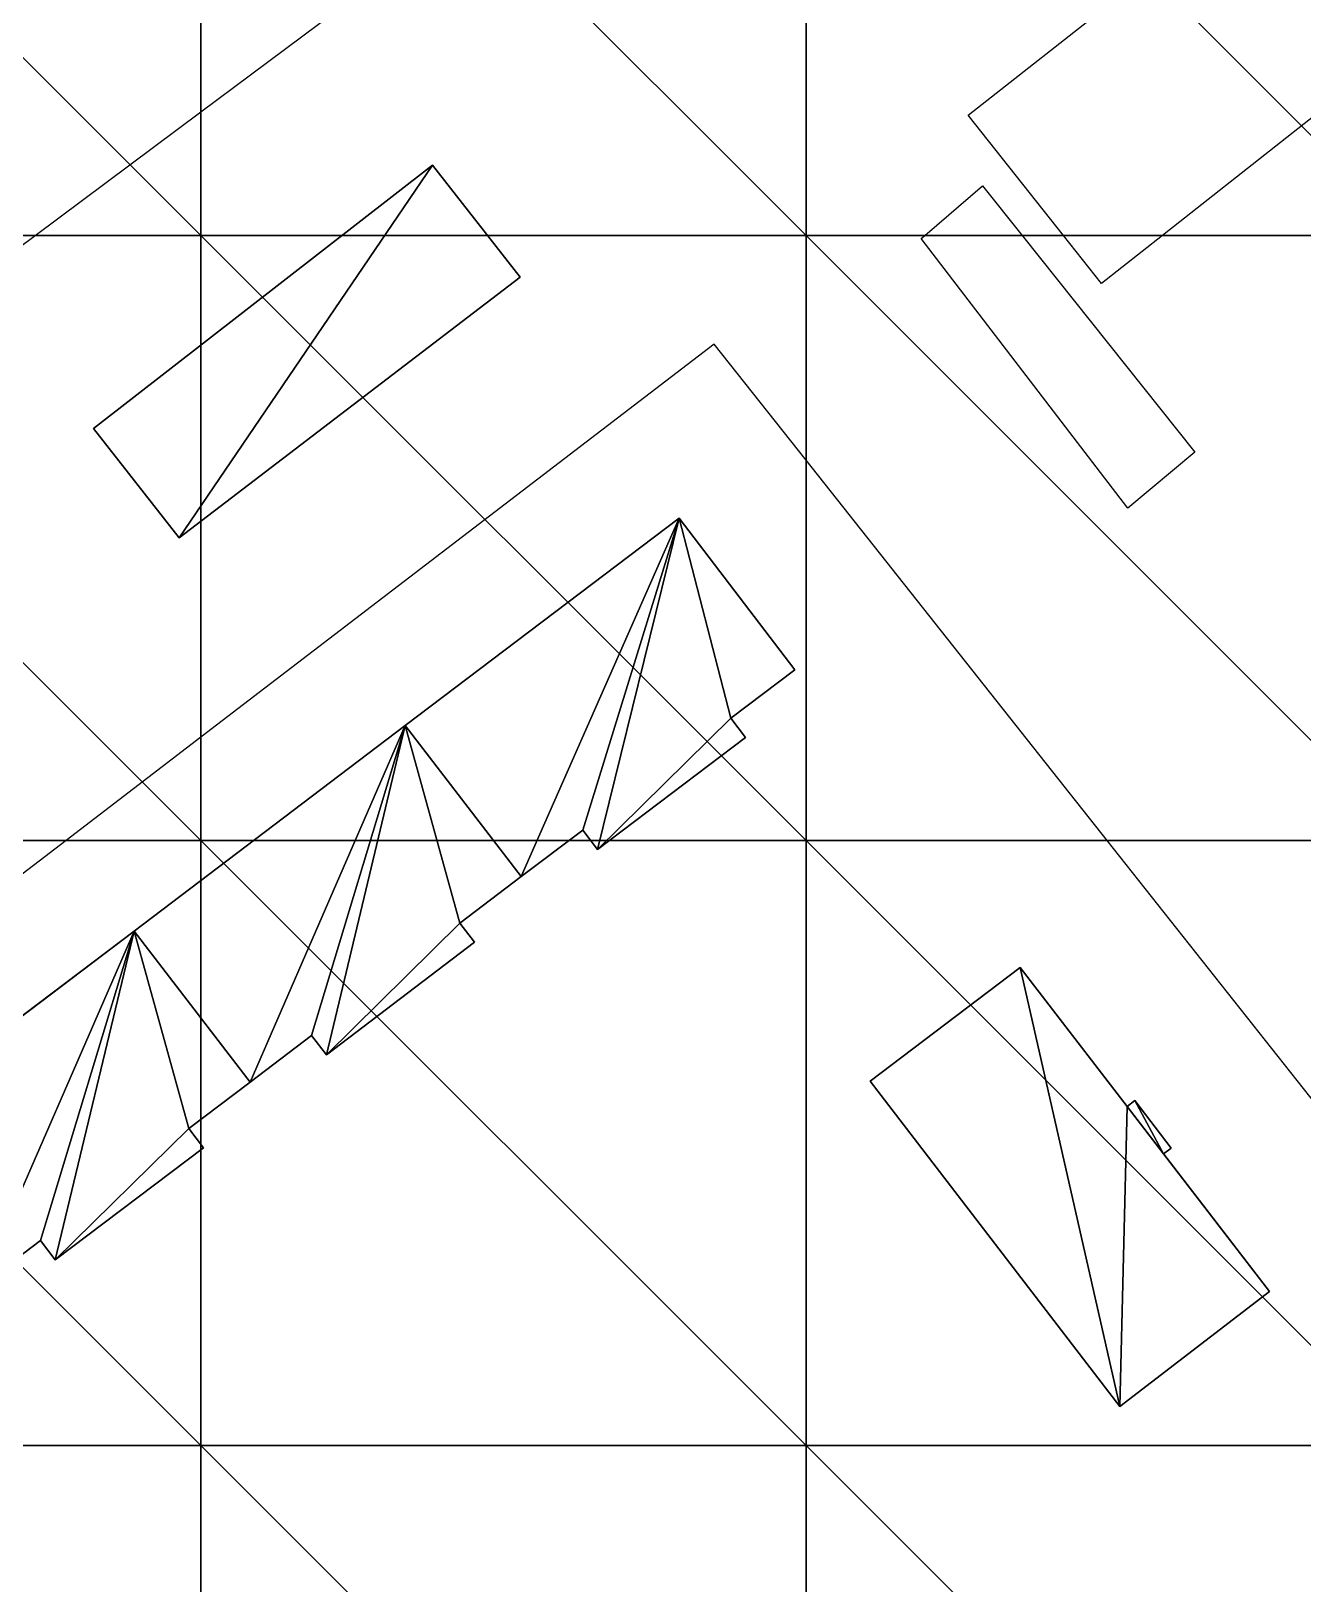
# Model space of a CAD drawing. Extents: x 0 to 812, y 0 to 720.
# Drawn here: x 441.6 to 504.6, y 383.1 to 460.1 of the extents above; entities that cross this region are included whole.
import ezdxf

# ---------------------------------------------------------------- set-up
doc = ezdxf.new("R2010")
doc.units = 0
doc.header["$LTSCALE"] = 0.0254
doc.layers.get('0').update_dxf_attribs({"color": 13, "linetype": 'CONTINUOUS'})
for name, color, linetype in [('BUILDINGS', 250, 'CONTINUOUS'), ('MINOR_ROADS', 250, 'CONTINUOUS'), ('TOPOGRAPHY', 250, 'CONTINUOUS')]:
    doc.layers.add(name, color=color, linetype=linetype)

# ---------------------------------------------------------------- blocks, each defined once
blk = doc.blocks.new('GROUP3')
at = {"color": 0}
blk.add_polyline3d([(636.919, 234.173, 5.843), (632.475, 240, 5.948), (630, 243.246, 5.963), (629.969, 243.288, 5.964), (610.088, 270, 6.378), (600, 283.555, 6.464), (587.761, 300, 6.719), (580.907, 309.21, 6.829), (570, 323.461, 6.992), (564.996, 330, 7.073), (542.037, 360, 7.36), (540, 362.661, 7.371), (530.798, 374.685, 7.359), (518.676, 390, 7.285), (510, 400.961, 7.149), (494.93, 420, 6.749), (480, 438.862, 6.283), (475.454, 444.606, 6.083)], dxfattribs=at)
blk = doc.blocks.new('GROUP41')
at = {"color": 0}
blk.add_polyline3d([(488.045, 455.969, 5.62), (510, 473.242, 5.122), (518.59, 480, 5.285), (539.247, 496.252, 6.667), (540, 495.298, 6.667), (545.798, 487.953, 6.898), (540, 483.381, 6.126), (535.714, 480, 5.835), (510, 459.72, 5.348), (497.676, 450, 5.655), (494.648, 447.612, 5.775), (492.762, 450, 5.712), (488.045, 455.969, 5.62)], close=True, dxfattribs=at)
blk = doc.blocks.new('GROUP60')
at = {"color": 0}
blk.add_polyline3d([(475.454, 444.606, 6.083), (450, 425.114, 6.739), (443.322, 420, 6.813), (420, 402.141, 7.14), (410.386, 394.779, 7.268), (404.002, 390, 7.354), (390, 379.519, 7.53), (363.924, 360, 7.64), (360, 357.063, 7.564), (330, 334.607, 6.914), (323.845, 330, 6.791), (321.864, 328.517, 6.733), (300, 311.252, 6.047), (285.752, 300, 5.701), (270, 287.562, 5.414), (247.761, 270, 5.425), (240.788, 264.494, 5.605)], dxfattribs=at)
blk = doc.blocks.new('GROUP277')
at = {"color": 0}
for p, q in [((461.493, 453.491, 8.869), (444.684, 440.424, 8.869)), ((444.684, 440.424, 5.869), (461.493, 453.491, 5.869)), ((461.493, 453.491, 8.869), (444.684, 440.424, 8.869)), ((444.684, 440.424, 5.869), (461.493, 453.491, 5.869)), ((465.839, 447.931, 8.869), (461.493, 453.491, 8.869)), ((461.493, 453.491, 5.869), (465.839, 447.931, 5.869)), ((465.839, 447.931, 8.869), (461.493, 453.491, 8.869)), ((461.493, 453.491, 5.869), (465.839, 447.931, 5.869)), ((461.493, 453.491, 5.869), (461.493, 453.491, 8.869)), ((461.493, 453.491, 5.869), (461.493, 453.491, 8.869)), ((448.933, 435.008, 8.869), (465.839, 447.931, 8.869)), ((465.839, 447.931, 5.869), (448.933, 435.008, 5.869)), ((448.933, 435.008, 8.869), (465.839, 447.931, 8.869)), ((465.839, 447.931, 5.869), (448.933, 435.008, 5.869)), ((465.839, 447.931, 5.869), (465.839, 447.931, 8.869)), ((465.839, 447.931, 5.869), (465.839, 447.931, 8.869)), ((444.684, 440.424, 8.869), (448.933, 435.008, 8.869)), ((448.933, 435.008, 5.869), (444.684, 440.424, 5.869)), ((444.684, 440.424, 5.869), (444.684, 440.424, 8.869)), ((444.684, 440.424, 8.869), (448.933, 435.008, 8.869)), ((444.684, 440.424, 5.869), (444.684, 440.424, 8.869)), ((448.933, 435.008, 5.869), (444.684, 440.424, 5.869)), ((448.933, 435.008, 8.869), (448.933, 435.008, 5.869)), ((448.933, 435.008, 8.869), (448.933, 435.008, 5.869))]:
    blk.add_line(p, q, dxfattribs=at)
mesh = blk.add_polyface(dxfattribs=at)
corners = [(448.933, 435.008, 8.869), (461.493, 453.491, 8.869), (444.684, 440.424, 8.869), (465.839, 447.931, 8.869)]
mesh.append_faces([[corners[k] for k in face] for face in [(0, 1, 2), (1, 0, 3)]], dxfattribs={"vtx0": -1, "color": 0})
mesh = blk.add_polyface(dxfattribs=at)
corners = [(461.493, 453.491, 5.869), (448.933, 435.008, 5.869), (444.684, 440.424, 5.869), (465.839, 447.931, 5.869)]
mesh.append_faces([[corners[k] for k in face] for face in [(0, 1, 2), (1, 0, 3)]], dxfattribs={"vtx0": -1, "color": 0})
mesh = blk.add_polyface(dxfattribs=at)
corners = [(444.684, 440.424, 8.869), (461.493, 453.491, 5.869), (444.684, 440.424, 5.869), (461.493, 453.491, 8.869)]
mesh.append_faces([[corners[k] for k in face] for face in [(0, 1, 2), (1, 0, 3)]], dxfattribs={"vtx0": -1, "color": 0})
mesh = blk.add_polyface(dxfattribs=at)
corners = [(461.493, 453.491, 5.869), (465.839, 447.931, 8.869), (465.839, 447.931, 5.869), (461.493, 453.491, 8.869)]
mesh.append_faces([[corners[k] for k in face] for face in [(0, 1, 2), (1, 0, 3)]], dxfattribs={"vtx0": -1, "color": 0})
mesh = blk.add_polyface(dxfattribs=at)
corners = [(465.839, 447.931, 8.869), (448.933, 435.008, 5.869), (465.839, 447.931, 5.869), (448.933, 435.008, 8.869)]
mesh.append_faces([[corners[k] for k in face] for face in [(0, 1, 2), (1, 0, 3)]], dxfattribs={"vtx0": -1, "color": 0})
mesh = blk.add_polyface(dxfattribs=at)
corners = [(444.684, 440.424, 8.869), (448.933, 435.008, 5.869), (448.933, 435.008, 8.869), (444.684, 440.424, 5.869)]
mesh.append_faces([[corners[k] for k in face] for face in [(0, 1, 2), (1, 0, 3)]], dxfattribs={"vtx0": -1, "color": 0})
blk = doc.blocks.new('GROUP278')
at = {"color": 0}
for p, q in [((490.618, 413.705, 19.044), (483.175, 408.07, 19.044)), ((483.175, 408.07, 7.044), (490.618, 413.705, 7.044)), ((490.618, 413.705, 19.044), (483.175, 408.07, 19.044)), ((483.175, 408.07, 7.044), (490.618, 413.705, 7.044)), ((495.917, 406.805, 19.044), (490.618, 413.705, 19.044)), ((490.618, 413.705, 7.044), (495.917, 406.805, 7.044)), ((495.917, 406.805, 19.044), (490.618, 413.705, 19.044)), ((490.618, 413.705, 7.044), (495.917, 406.805, 7.044)), ((490.618, 413.705, 7.044), (490.618, 413.705, 19.044)), ((490.618, 413.705, 7.044), (490.618, 413.705, 19.044)), ((483.175, 408.07, 19.044), (495.558, 391.937, 19.044)), ((495.558, 391.937, 7.044), (483.175, 408.07, 7.044)), ((483.175, 408.07, 7.044), (483.175, 408.07, 19.044)), ((483.175, 408.07, 19.044), (495.558, 391.937, 19.044)), ((483.175, 408.07, 7.044), (483.175, 408.07, 19.044)), ((495.558, 391.937, 7.044), (483.175, 408.07, 7.044)), ((496.296, 407.099, 19.044), (495.917, 406.805, 19.044)), ((495.917, 406.805, 7.044), (496.296, 407.099, 7.044)), ((496.296, 407.099, 19.044), (495.917, 406.805, 19.044)), ((495.917, 406.805, 7.044), (496.296, 407.099, 7.044)), ((495.917, 406.805, 7.044), (495.917, 406.805, 19.044)), ((495.917, 406.805, 7.044), (495.917, 406.805, 19.044)), ((498.098, 404.748, 19.044), (496.296, 407.099, 19.044)), ((496.296, 407.099, 7.044), (498.098, 404.748, 7.044)), ((498.098, 404.748, 19.044), (496.296, 407.099, 19.044)), ((496.296, 407.099, 7.044), (498.098, 404.748, 7.044)), ((496.296, 407.099, 7.044), (496.296, 407.099, 19.044)), ((496.296, 407.099, 7.044), (496.296, 407.099, 19.044)), ((497.726, 404.463, 19.044), (498.098, 404.748, 19.044)), ((498.098, 404.748, 7.044), (497.726, 404.463, 7.044)), ((497.726, 404.463, 19.044), (498.098, 404.748, 19.044)), ((498.098, 404.748, 7.044), (497.726, 404.463, 7.044)), ((502.967, 397.639, 19.044), (497.726, 404.463, 19.044)), ((497.726, 404.463, 7.044), (502.967, 397.639, 7.044)), ((502.967, 397.639, 19.044), (497.726, 404.463, 19.044)), ((497.726, 404.463, 7.044), (502.967, 397.639, 7.044)), ((497.726, 404.463, 7.044), (497.726, 404.463, 19.044)), ((497.726, 404.463, 7.044), (497.726, 404.463, 19.044)), ((498.098, 404.748, 7.044), (498.098, 404.748, 19.044)), ((498.098, 404.748, 7.044), (498.098, 404.748, 19.044)), ((495.558, 391.937, 19.044), (502.967, 397.639, 19.044)), ((502.967, 397.639, 7.044), (495.558, 391.937, 7.044)), ((495.558, 391.937, 19.044), (502.967, 397.639, 19.044)), ((502.967, 397.639, 7.044), (495.558, 391.937, 7.044)), ((502.967, 397.639, 7.044), (502.967, 397.639, 19.044)), ((502.967, 397.639, 7.044), (502.967, 397.639, 19.044)), ((495.558, 391.937, 19.044), (495.558, 391.937, 7.044)), ((495.558, 391.937, 19.044), (495.558, 391.937, 7.044))]:
    blk.add_line(p, q, dxfattribs=at)
mesh = blk.add_polyface(dxfattribs=at)
corners = [(495.558, 391.937, 19.044), (490.618, 413.705, 19.044), (483.175, 408.07, 19.044), (495.917, 406.805, 19.044), (502.967, 397.639, 19.044), (497.726, 404.463, 19.044), (496.296, 407.099, 19.044), (498.098, 404.748, 19.044)]
mesh.append_faces([[corners[k] for k in face] for face in [(0, 1, 2)]], dxfattribs={"vtx0": -1, "color": 0})
mesh.append_faces([[corners[k] for k in face] for face in [(1, 0, 3), (3, 5, 6)]], dxfattribs={"vtx0": -1, "vtx1": -1, "color": 0})
mesh.append_faces([[corners[k] for k in face] for face in [(3, 0, 4), (3, 4, 5)]], dxfattribs={"vtx0": -1, "vtx2": -1, "color": 0})
mesh.append_faces([[corners[k] for k in face] for face in [(7, 6, 5)]], dxfattribs={"vtx1": -1, "color": 0})
mesh = blk.add_polyface(dxfattribs=at)
corners = [(498.098, 404.748, 7.044), (497.726, 404.463, 7.044), (496.296, 407.099, 7.044), (490.618, 413.705, 7.044), (495.558, 391.937, 7.044), (483.175, 408.07, 7.044), (495.917, 406.805, 7.044), (502.967, 397.639, 7.044)]
mesh.append_faces([[corners[k] for k in face] for face in [(3, 4, 5)]], dxfattribs={"vtx0": -1, "color": 0})
mesh.append_faces([[corners[k] for k in face] for face in [(4, 6, 7), (7, 6, 1)]], dxfattribs={"vtx0": -1, "vtx1": -1, "color": 0})
mesh.append_faces([[corners[k] for k in face] for face in [(4, 3, 6), (1, 6, 2)]], dxfattribs={"vtx0": -1, "vtx2": -1, "color": 0})
mesh.append_faces([[corners[k] for k in face] for face in [(0, 1, 2)]], dxfattribs={"vtx1": -1, "color": 0})
mesh = blk.add_polyface(dxfattribs=at)
corners = [(483.175, 408.07, 19.044), (490.618, 413.705, 7.044), (483.175, 408.07, 7.044), (490.618, 413.705, 19.044)]
mesh.append_faces([[corners[k] for k in face] for face in [(0, 1, 2), (1, 0, 3)]], dxfattribs={"vtx0": -1, "color": 0})
mesh = blk.add_polyface(dxfattribs=at)
corners = [(490.618, 413.705, 7.044), (495.917, 406.805, 19.044), (495.917, 406.805, 7.044), (490.618, 413.705, 19.044)]
mesh.append_faces([[corners[k] for k in face] for face in [(0, 1, 2), (1, 0, 3)]], dxfattribs={"vtx0": -1, "color": 0})
mesh = blk.add_polyface(dxfattribs=at)
corners = [(483.175, 408.07, 19.044), (495.558, 391.937, 7.044), (495.558, 391.937, 19.044), (483.175, 408.07, 7.044)]
mesh.append_faces([[corners[k] for k in face] for face in [(0, 1, 2), (1, 0, 3)]], dxfattribs={"vtx0": -1, "color": 0})
mesh = blk.add_polyface(dxfattribs=at)
corners = [(495.917, 406.805, 19.044), (496.296, 407.099, 7.044), (495.917, 406.805, 7.044), (496.296, 407.099, 19.044)]
mesh.append_faces([[corners[k] for k in face] for face in [(0, 1, 2), (1, 0, 3)]], dxfattribs={"vtx0": -1, "color": 0})
mesh = blk.add_polyface(dxfattribs=at)
corners = [(496.296, 407.099, 7.044), (498.098, 404.748, 19.044), (498.098, 404.748, 7.044), (496.296, 407.099, 19.044)]
mesh.append_faces([[corners[k] for k in face] for face in [(0, 1, 2), (1, 0, 3)]], dxfattribs={"vtx0": -1, "color": 0})
mesh = blk.add_polyface(dxfattribs=at)
corners = [(498.098, 404.748, 19.044), (497.726, 404.463, 7.044), (498.098, 404.748, 7.044), (497.726, 404.463, 19.044)]
mesh.append_faces([[corners[k] for k in face] for face in [(0, 1, 2), (1, 0, 3)]], dxfattribs={"vtx0": -1, "color": 0})
mesh = blk.add_polyface(dxfattribs=at)
corners = [(497.726, 404.463, 7.044), (502.967, 397.639, 19.044), (502.967, 397.639, 7.044), (497.726, 404.463, 19.044)]
mesh.append_faces([[corners[k] for k in face] for face in [(0, 1, 2), (1, 0, 3)]], dxfattribs={"vtx0": -1, "color": 0})
mesh = blk.add_polyface(dxfattribs=at)
corners = [(502.967, 397.639, 19.044), (495.558, 391.937, 7.044), (502.967, 397.639, 7.044), (495.558, 391.937, 19.044)]
mesh.append_faces([[corners[k] for k in face] for face in [(0, 1, 2), (1, 0, 3)]], dxfattribs={"vtx0": -1, "color": 0})
blk = doc.blocks.new('GROUP279')
at = {"color": 0}
blk.add_polyline3d([(485.711, 449.84, 5.801), (485.897, 450, 5.792), (488.75, 452.463, 5.699), (490.71, 450, 5.736), (499.267, 439.244, 6.01), (495.951, 436.472, 6.152), (485.711, 449.84, 5.801)], close=True, dxfattribs=at)
blk = doc.blocks.new('GROUP337')
at = {"color": 0}
for p, q in [((446.692, 415.506, 22.019), (433.232, 405.303, 22.019)), ((433.232, 405.303, 7.019), (446.692, 415.506, 7.019)), ((446.692, 415.506, 22.019), (433.232, 405.303, 22.019)), ((433.232, 405.303, 7.019), (446.692, 415.506, 7.019)), ((452.44, 408.02, 22.019), (446.692, 415.506, 22.019)), ((446.692, 415.506, 7.019), (452.44, 408.02, 7.019)), ((452.44, 408.02, 22.019), (446.692, 415.506, 22.019)), ((446.692, 415.506, 7.019), (452.44, 408.02, 7.019)), ((446.692, 415.506, 7.019), (446.692, 415.506, 22.019)), ((446.692, 415.506, 7.019), (446.692, 415.506, 22.019)), ((449.401, 405.723, 22.019), (452.44, 408.02, 22.019)), ((452.44, 408.02, 7.019), (449.401, 405.723, 7.019)), ((449.401, 405.723, 22.019), (452.44, 408.02, 22.019)), ((452.44, 408.02, 7.019), (449.401, 405.723, 7.019)), ((452.44, 408.02, 7.019), (452.44, 408.02, 22.019)), ((452.44, 408.02, 7.019), (452.44, 408.02, 22.019)), ((433.232, 405.303, 22.019), (439.005, 397.854, 22.019)), ((439.005, 397.854, 7.019), (433.232, 405.303, 7.019)), ((433.232, 405.303, 7.019), (433.232, 405.303, 22.019)), ((433.232, 405.303, 22.019), (439.005, 397.854, 22.019)), ((433.232, 405.303, 7.019), (433.232, 405.303, 22.019)), ((439.005, 397.854, 7.019), (433.232, 405.303, 7.019)), ((450.132, 404.764, 22.019), (449.401, 405.723, 22.019)), ((449.401, 405.723, 7.019), (450.132, 404.764, 7.019)), ((450.132, 404.764, 22.019), (449.401, 405.723, 22.019)), ((449.401, 405.723, 7.019), (450.132, 404.764, 7.019)), ((449.401, 405.723, 7.019), (449.401, 405.723, 22.019)), ((449.401, 405.723, 7.019), (449.401, 405.723, 22.019)), ((442.782, 399.209, 22.019), (450.132, 404.764, 22.019)), ((450.132, 404.764, 7.019), (442.782, 399.209, 7.019)), ((442.782, 399.209, 22.019), (450.132, 404.764, 22.019)), ((450.132, 404.764, 7.019), (442.782, 399.209, 7.019)), ((450.132, 404.764, 7.019), (450.132, 404.764, 22.019)), ((450.132, 404.764, 7.019), (450.132, 404.764, 22.019)), ((439.005, 397.854, 22.019), (442.051, 400.169, 22.019)), ((442.051, 400.169, 7.019), (439.005, 397.854, 7.019)), ((439.005, 397.854, 22.019), (442.051, 400.169, 22.019)), ((442.051, 400.169, 7.019), (439.005, 397.854, 7.019)), ((442.051, 400.169, 22.019), (442.782, 399.209, 22.019)), ((442.782, 399.209, 7.019), (442.051, 400.169, 7.019)), ((442.051, 400.169, 7.019), (442.051, 400.169, 22.019)), ((442.051, 400.169, 22.019), (442.782, 399.209, 22.019)), ((442.051, 400.169, 7.019), (442.051, 400.169, 22.019)), ((442.782, 399.209, 7.019), (442.051, 400.169, 7.019)), ((442.782, 399.209, 7.019), (442.782, 399.209, 22.019)), ((442.782, 399.209, 7.019), (442.782, 399.209, 22.019)), ((439.005, 397.854, 22.019), (439.005, 397.854, 7.019)), ((439.005, 397.854, 22.019), (439.005, 397.854, 7.019))]:
    blk.add_line(p, q, dxfattribs=at)
mesh = blk.add_polyface(dxfattribs=at)
corners = [(439.005, 397.854, 22.019), (446.692, 415.506, 22.019), (433.232, 405.303, 22.019), (442.051, 400.169, 22.019), (442.782, 399.209, 22.019), (449.401, 405.723, 22.019), (450.132, 404.764, 22.019), (452.44, 408.02, 22.019)]
mesh.append_faces([[corners[k] for k in face] for face in [(0, 1, 2), (5, 4, 6)]], dxfattribs={"vtx0": -1, "color": 0})
mesh.append_faces([[corners[k] for k in face] for face in [(1, 4, 5)]], dxfattribs={"vtx0": -1, "vtx1": -1, "vtx2": -1, "color": 0})
mesh.append_faces([[corners[k] for k in face] for face in [(1, 0, 3), (1, 3, 4)]], dxfattribs={"vtx0": -1, "vtx2": -1, "color": 0})
mesh.append_faces([[corners[k] for k in face] for face in [(7, 1, 5)]], dxfattribs={"vtx1": -1, "color": 0})
mesh = blk.add_polyface(dxfattribs=at)
corners = [(452.44, 408.02, 7.019), (449.401, 405.723, 7.019), (446.692, 415.506, 7.019), (439.005, 397.854, 7.019), (433.232, 405.303, 7.019), (442.051, 400.169, 7.019), (442.782, 399.209, 7.019), (450.132, 404.764, 7.019)]
mesh.append_faces([[corners[k] for k in face] for face in [(2, 3, 4), (6, 1, 7)]], dxfattribs={"vtx0": -1, "color": 0})
mesh.append_faces([[corners[k] for k in face] for face in [(3, 2, 5), (5, 2, 6)]], dxfattribs={"vtx0": -1, "vtx1": -1, "color": 0})
mesh.append_faces([[corners[k] for k in face] for face in [(6, 2, 1)]], dxfattribs={"vtx0": -1, "vtx1": -1, "vtx2": -1, "color": 0})
mesh.append_faces([[corners[k] for k in face] for face in [(0, 1, 2)]], dxfattribs={"vtx1": -1, "color": 0})
mesh = blk.add_polyface(dxfattribs=at)
corners = [(433.232, 405.303, 22.019), (446.692, 415.506, 7.019), (433.232, 405.303, 7.019), (446.692, 415.506, 22.019)]
mesh.append_faces([[corners[k] for k in face] for face in [(0, 1, 2), (1, 0, 3)]], dxfattribs={"vtx0": -1, "color": 0})
mesh = blk.add_polyface(dxfattribs=at)
corners = [(446.692, 415.506, 7.019), (452.44, 408.02, 22.019), (452.44, 408.02, 7.019), (446.692, 415.506, 22.019)]
mesh.append_faces([[corners[k] for k in face] for face in [(0, 1, 2), (1, 0, 3)]], dxfattribs={"vtx0": -1, "color": 0})
mesh = blk.add_polyface(dxfattribs=at)
corners = [(452.44, 408.02, 22.019), (449.401, 405.723, 7.019), (452.44, 408.02, 7.019), (449.401, 405.723, 22.019)]
mesh.append_faces([[corners[k] for k in face] for face in [(0, 1, 2), (1, 0, 3)]], dxfattribs={"vtx0": -1, "color": 0})
mesh = blk.add_polyface(dxfattribs=at)
corners = [(433.232, 405.303, 22.019), (439.005, 397.854, 7.019), (439.005, 397.854, 22.019), (433.232, 405.303, 7.019)]
mesh.append_faces([[corners[k] for k in face] for face in [(0, 1, 2), (1, 0, 3)]], dxfattribs={"vtx0": -1, "color": 0})
mesh = blk.add_polyface(dxfattribs=at)
corners = [(449.401, 405.723, 7.019), (450.132, 404.764, 22.019), (450.132, 404.764, 7.019), (449.401, 405.723, 22.019)]
mesh.append_faces([[corners[k] for k in face] for face in [(0, 1, 2), (1, 0, 3)]], dxfattribs={"vtx0": -1, "color": 0})
mesh = blk.add_polyface(dxfattribs=at)
corners = [(450.132, 404.764, 22.019), (442.782, 399.209, 7.019), (450.132, 404.764, 7.019), (442.782, 399.209, 22.019)]
mesh.append_faces([[corners[k] for k in face] for face in [(0, 1, 2), (1, 0, 3)]], dxfattribs={"vtx0": -1, "color": 0})
mesh = blk.add_polyface(dxfattribs=at)
corners = [(442.051, 400.169, 22.019), (439.005, 397.854, 7.019), (442.051, 400.169, 7.019), (439.005, 397.854, 22.019)]
mesh.append_faces([[corners[k] for k in face] for face in [(0, 1, 2), (1, 0, 3)]], dxfattribs={"vtx0": -1, "color": 0})
mesh = blk.add_polyface(dxfattribs=at)
corners = [(442.051, 400.169, 22.019), (442.782, 399.209, 7.019), (442.782, 399.209, 22.019), (442.051, 400.169, 7.019)]
mesh.append_faces([[corners[k] for k in face] for face in [(0, 1, 2), (1, 0, 3)]], dxfattribs={"vtx0": -1, "color": 0})
blk = doc.blocks.new('GROUP408')
at = {"color": 0}
for p, q in [((473.717, 435.973, 21.399), (460.139, 425.691, 21.399)), ((460.139, 425.691, 6.399), (473.717, 435.973, 6.399)), ((473.717, 435.973, 21.399), (460.139, 425.691, 21.399)), ((460.139, 425.691, 6.399), (473.717, 435.973, 6.399)), ((479.446, 428.451, 21.399), (473.717, 435.973, 21.399)), ((473.717, 435.973, 6.399), (479.446, 428.451, 6.399)), ((479.446, 428.451, 21.399), (473.717, 435.973, 21.399)), ((473.717, 435.973, 6.399), (479.446, 428.451, 6.399)), ((473.717, 435.973, 6.399), (473.717, 435.973, 21.399)), ((473.717, 435.973, 6.399), (473.717, 435.973, 21.399)), ((476.277, 426.066, 21.399), (479.446, 428.451, 21.399)), ((479.446, 428.451, 6.399), (476.277, 426.066, 6.399)), ((476.277, 426.066, 21.399), (479.446, 428.451, 21.399)), ((479.446, 428.451, 6.399), (476.277, 426.066, 6.399)), ((479.446, 428.451, 6.399), (479.446, 428.451, 21.399)), ((479.446, 428.451, 6.399), (479.446, 428.451, 21.399)), ((477.002, 425.106, 21.399), (476.277, 426.066, 21.399)), ((476.277, 426.066, 6.399), (477.002, 425.106, 6.399)), ((477.002, 425.106, 21.399), (476.277, 426.066, 21.399)), ((476.277, 426.066, 6.399), (477.002, 425.106, 6.399)), ((476.277, 426.066, 6.399), (476.277, 426.066, 21.399)), ((476.277, 426.066, 6.399), (476.277, 426.066, 21.399)), ((460.139, 425.691, 21.399), (465.881, 418.205, 21.399)), ((465.881, 418.205, 6.399), (460.139, 425.691, 6.399)), ((460.139, 425.691, 6.399), (460.139, 425.691, 21.399)), ((460.139, 425.691, 21.399), (465.881, 418.205, 21.399)), ((460.139, 425.691, 6.399), (460.139, 425.691, 21.399)), ((465.881, 418.205, 6.399), (460.139, 425.691, 6.399)), ((469.67, 419.542, 21.399), (477.002, 425.106, 21.399)), ((477.002, 425.106, 6.399), (469.67, 419.542, 6.399)), ((469.67, 419.542, 21.399), (477.002, 425.106, 21.399)), ((477.002, 425.106, 6.399), (469.67, 419.542, 6.399)), ((477.002, 425.106, 6.399), (477.002, 425.106, 21.399)), ((477.002, 425.106, 6.399), (477.002, 425.106, 21.399)), ((465.881, 418.205, 21.399), (468.939, 420.51, 21.399)), ((468.939, 420.51, 6.399), (465.881, 418.205, 6.399)), ((465.881, 418.205, 21.399), (468.939, 420.51, 21.399)), ((468.939, 420.51, 6.399), (465.881, 418.205, 6.399)), ((468.939, 420.51, 21.399), (469.67, 419.542, 21.399)), ((469.67, 419.542, 6.399), (468.939, 420.51, 6.399)), ((468.939, 420.51, 6.399), (468.939, 420.51, 21.399)), ((468.939, 420.51, 21.399), (469.67, 419.542, 21.399)), ((468.939, 420.51, 6.399), (468.939, 420.51, 21.399)), ((469.67, 419.542, 6.399), (468.939, 420.51, 6.399)), ((469.67, 419.542, 6.399), (469.67, 419.542, 21.399)), ((469.67, 419.542, 6.399), (469.67, 419.542, 21.399)), ((465.881, 418.205, 21.399), (465.881, 418.205, 6.399)), ((465.881, 418.205, 21.399), (465.881, 418.205, 6.399))]:
    blk.add_line(p, q, dxfattribs=at)
mesh = blk.add_polyface(dxfattribs=at)
corners = [(465.881, 418.205, 21.399), (473.717, 435.973, 21.399), (460.139, 425.691, 21.399), (468.939, 420.51, 21.399), (469.67, 419.542, 21.399), (476.277, 426.066, 21.399), (477.002, 425.106, 21.399), (479.446, 428.451, 21.399)]
mesh.append_faces([[corners[k] for k in face] for face in [(0, 1, 2), (5, 4, 6)]], dxfattribs={"vtx0": -1, "color": 0})
mesh.append_faces([[corners[k] for k in face] for face in [(1, 4, 5)]], dxfattribs={"vtx0": -1, "vtx1": -1, "vtx2": -1, "color": 0})
mesh.append_faces([[corners[k] for k in face] for face in [(1, 0, 3), (1, 3, 4)]], dxfattribs={"vtx0": -1, "vtx2": -1, "color": 0})
mesh.append_faces([[corners[k] for k in face] for face in [(7, 1, 5)]], dxfattribs={"vtx1": -1, "color": 0})
mesh = blk.add_polyface(dxfattribs=at)
corners = [(479.446, 428.451, 6.399), (476.277, 426.066, 6.399), (473.717, 435.973, 6.399), (465.881, 418.205, 6.399), (460.139, 425.691, 6.399), (468.939, 420.51, 6.399), (469.67, 419.542, 6.399), (477.002, 425.106, 6.399)]
mesh.append_faces([[corners[k] for k in face] for face in [(2, 3, 4), (6, 1, 7)]], dxfattribs={"vtx0": -1, "color": 0})
mesh.append_faces([[corners[k] for k in face] for face in [(3, 2, 5), (5, 2, 6)]], dxfattribs={"vtx0": -1, "vtx1": -1, "color": 0})
mesh.append_faces([[corners[k] for k in face] for face in [(6, 2, 1)]], dxfattribs={"vtx0": -1, "vtx1": -1, "vtx2": -1, "color": 0})
mesh.append_faces([[corners[k] for k in face] for face in [(0, 1, 2)]], dxfattribs={"vtx1": -1, "color": 0})
mesh = blk.add_polyface(dxfattribs=at)
corners = [(460.139, 425.691, 21.399), (473.717, 435.973, 6.399), (460.139, 425.691, 6.399), (473.717, 435.973, 21.399)]
mesh.append_faces([[corners[k] for k in face] for face in [(0, 1, 2), (1, 0, 3)]], dxfattribs={"vtx0": -1, "color": 0})
mesh = blk.add_polyface(dxfattribs=at)
corners = [(473.717, 435.973, 6.399), (479.446, 428.451, 21.399), (479.446, 428.451, 6.399), (473.717, 435.973, 21.399)]
mesh.append_faces([[corners[k] for k in face] for face in [(0, 1, 2), (1, 0, 3)]], dxfattribs={"vtx0": -1, "color": 0})
mesh = blk.add_polyface(dxfattribs=at)
corners = [(479.446, 428.451, 21.399), (476.277, 426.066, 6.399), (479.446, 428.451, 6.399), (476.277, 426.066, 21.399)]
mesh.append_faces([[corners[k] for k in face] for face in [(0, 1, 2), (1, 0, 3)]], dxfattribs={"vtx0": -1, "color": 0})
mesh = blk.add_polyface(dxfattribs=at)
corners = [(476.277, 426.066, 6.399), (477.002, 425.106, 21.399), (477.002, 425.106, 6.399), (476.277, 426.066, 21.399)]
mesh.append_faces([[corners[k] for k in face] for face in [(0, 1, 2), (1, 0, 3)]], dxfattribs={"vtx0": -1, "color": 0})
mesh = blk.add_polyface(dxfattribs=at)
corners = [(460.139, 425.691, 21.399), (465.881, 418.205, 6.399), (465.881, 418.205, 21.399), (460.139, 425.691, 6.399)]
mesh.append_faces([[corners[k] for k in face] for face in [(0, 1, 2), (1, 0, 3)]], dxfattribs={"vtx0": -1, "color": 0})
mesh = blk.add_polyface(dxfattribs=at)
corners = [(477.002, 425.106, 21.399), (469.67, 419.542, 6.399), (477.002, 425.106, 6.399), (469.67, 419.542, 21.399)]
mesh.append_faces([[corners[k] for k in face] for face in [(0, 1, 2), (1, 0, 3)]], dxfattribs={"vtx0": -1, "color": 0})
mesh = blk.add_polyface(dxfattribs=at)
corners = [(468.939, 420.51, 21.399), (465.881, 418.205, 6.399), (468.939, 420.51, 6.399), (465.881, 418.205, 21.399)]
mesh.append_faces([[corners[k] for k in face] for face in [(0, 1, 2), (1, 0, 3)]], dxfattribs={"vtx0": -1, "color": 0})
mesh = blk.add_polyface(dxfattribs=at)
corners = [(468.939, 420.51, 21.399), (469.67, 419.542, 6.399), (469.67, 419.542, 21.399), (468.939, 420.51, 6.399)]
mesh.append_faces([[corners[k] for k in face] for face in [(0, 1, 2), (1, 0, 3)]], dxfattribs={"vtx0": -1, "color": 0})
blk = doc.blocks.new('GROUP415')
at = {"color": 0}
blk.add_polyline3d([(399.543, 457.439, 5.568), (411.116, 450, 5.75), (413.743, 448.312, 5.816), (420, 447.625, 5.897), (436.213, 445.844, 6.051), (441.785, 450, 5.975), (450, 456.128, 5.865), (480, 478.503, 5.075), (482.008, 480, 5.032), (497.201, 491.332, 4.941)], dxfattribs=at)
blk = doc.blocks.new('GROUP474')
at = {"color": 0}
for p, q in [((460.139, 425.691, 21.742), (446.692, 415.506, 21.742)), ((446.692, 415.506, 6.742), (460.139, 425.691, 6.742)), ((460.139, 425.691, 21.742), (446.692, 415.506, 21.742)), ((446.692, 415.506, 6.742), (460.139, 425.691, 6.742)), ((465.881, 418.205, 21.742), (460.139, 425.691, 21.742)), ((460.139, 425.691, 6.742), (465.881, 418.205, 6.742)), ((465.881, 418.205, 21.742), (460.139, 425.691, 21.742)), ((460.139, 425.691, 6.742), (465.881, 418.205, 6.742)), ((460.139, 425.691, 6.742), (460.139, 425.691, 21.742)), ((460.139, 425.691, 6.742), (460.139, 425.691, 21.742)), ((462.848, 415.899, 21.742), (465.881, 418.205, 21.742)), ((465.881, 418.205, 6.742), (462.848, 415.899, 6.742)), ((462.848, 415.899, 21.742), (465.881, 418.205, 21.742)), ((465.881, 418.205, 6.742), (462.848, 415.899, 6.742)), ((465.881, 418.205, 6.742), (465.881, 418.205, 21.742)), ((465.881, 418.205, 6.742), (465.881, 418.205, 21.742)), ((463.561, 414.949, 21.742), (462.848, 415.899, 21.742)), ((462.848, 415.899, 6.742), (463.561, 414.949, 6.742)), ((463.561, 414.949, 21.742), (462.848, 415.899, 21.742)), ((462.848, 415.899, 6.742), (463.561, 414.949, 6.742)), ((462.848, 415.899, 6.742), (462.848, 415.899, 21.742)), ((462.848, 415.899, 6.742), (462.848, 415.899, 21.742)), ((446.692, 415.506, 21.742), (452.44, 408.02, 21.742)), ((452.44, 408.02, 6.742), (446.692, 415.506, 6.742)), ((446.692, 415.506, 6.742), (446.692, 415.506, 21.742)), ((446.692, 415.506, 21.742), (452.44, 408.02, 21.742)), ((446.692, 415.506, 6.742), (446.692, 415.506, 21.742)), ((452.44, 408.02, 6.742), (446.692, 415.506, 6.742)), ((456.229, 409.375, 21.742), (463.561, 414.949, 21.742)), ((463.561, 414.949, 6.742), (456.229, 409.375, 6.742)), ((456.229, 409.375, 21.742), (463.561, 414.949, 21.742)), ((463.561, 414.949, 6.742), (456.229, 409.375, 6.742)), ((463.561, 414.949, 6.742), (463.561, 414.949, 21.742)), ((463.561, 414.949, 6.742), (463.561, 414.949, 21.742)), ((452.44, 408.02, 21.742), (455.492, 410.335, 21.742)), ((455.492, 410.335, 6.742), (452.44, 408.02, 6.742)), ((452.44, 408.02, 21.742), (455.492, 410.335, 21.742)), ((455.492, 410.335, 6.742), (452.44, 408.02, 6.742)), ((455.492, 410.335, 21.742), (456.229, 409.375, 21.742)), ((456.229, 409.375, 6.742), (455.492, 410.335, 6.742)), ((455.492, 410.335, 6.742), (455.492, 410.335, 21.742)), ((455.492, 410.335, 21.742), (456.229, 409.375, 21.742)), ((455.492, 410.335, 6.742), (455.492, 410.335, 21.742)), ((456.229, 409.375, 6.742), (455.492, 410.335, 6.742)), ((456.229, 409.375, 6.742), (456.229, 409.375, 21.742)), ((456.229, 409.375, 6.742), (456.229, 409.375, 21.742)), ((452.44, 408.02, 21.742), (452.44, 408.02, 6.742)), ((452.44, 408.02, 21.742), (452.44, 408.02, 6.742))]:
    blk.add_line(p, q, dxfattribs=at)
mesh = blk.add_polyface(dxfattribs=at)
corners = [(452.44, 408.02, 21.742), (460.139, 425.691, 21.742), (446.692, 415.506, 21.742), (455.492, 410.335, 21.742), (456.229, 409.375, 21.742), (462.848, 415.899, 21.742), (463.561, 414.949, 21.742), (465.881, 418.205, 21.742)]
mesh.append_faces([[corners[k] for k in face] for face in [(0, 1, 2), (5, 4, 6)]], dxfattribs={"vtx0": -1, "color": 0})
mesh.append_faces([[corners[k] for k in face] for face in [(1, 4, 5)]], dxfattribs={"vtx0": -1, "vtx1": -1, "vtx2": -1, "color": 0})
mesh.append_faces([[corners[k] for k in face] for face in [(1, 0, 3), (1, 3, 4)]], dxfattribs={"vtx0": -1, "vtx2": -1, "color": 0})
mesh.append_faces([[corners[k] for k in face] for face in [(7, 1, 5)]], dxfattribs={"vtx1": -1, "color": 0})
mesh = blk.add_polyface(dxfattribs=at)
corners = [(465.881, 418.205, 6.742), (462.848, 415.899, 6.742), (460.139, 425.691, 6.742), (452.44, 408.02, 6.742), (446.692, 415.506, 6.742), (455.492, 410.335, 6.742), (456.229, 409.375, 6.742), (463.561, 414.949, 6.742)]
mesh.append_faces([[corners[k] for k in face] for face in [(2, 3, 4), (6, 1, 7)]], dxfattribs={"vtx0": -1, "color": 0})
mesh.append_faces([[corners[k] for k in face] for face in [(3, 2, 5), (5, 2, 6)]], dxfattribs={"vtx0": -1, "vtx1": -1, "color": 0})
mesh.append_faces([[corners[k] for k in face] for face in [(6, 2, 1)]], dxfattribs={"vtx0": -1, "vtx1": -1, "vtx2": -1, "color": 0})
mesh.append_faces([[corners[k] for k in face] for face in [(0, 1, 2)]], dxfattribs={"vtx1": -1, "color": 0})
mesh = blk.add_polyface(dxfattribs=at)
corners = [(446.692, 415.506, 21.742), (460.139, 425.691, 6.742), (446.692, 415.506, 6.742), (460.139, 425.691, 21.742)]
mesh.append_faces([[corners[k] for k in face] for face in [(0, 1, 2), (1, 0, 3)]], dxfattribs={"vtx0": -1, "color": 0})
mesh = blk.add_polyface(dxfattribs=at)
corners = [(460.139, 425.691, 6.742), (465.881, 418.205, 21.742), (465.881, 418.205, 6.742), (460.139, 425.691, 21.742)]
mesh.append_faces([[corners[k] for k in face] for face in [(0, 1, 2), (1, 0, 3)]], dxfattribs={"vtx0": -1, "color": 0})
mesh = blk.add_polyface(dxfattribs=at)
corners = [(465.881, 418.205, 21.742), (462.848, 415.899, 6.742), (465.881, 418.205, 6.742), (462.848, 415.899, 21.742)]
mesh.append_faces([[corners[k] for k in face] for face in [(0, 1, 2), (1, 0, 3)]], dxfattribs={"vtx0": -1, "color": 0})
mesh = blk.add_polyface(dxfattribs=at)
corners = [(462.848, 415.899, 6.742), (463.561, 414.949, 21.742), (463.561, 414.949, 6.742), (462.848, 415.899, 21.742)]
mesh.append_faces([[corners[k] for k in face] for face in [(0, 1, 2), (1, 0, 3)]], dxfattribs={"vtx0": -1, "color": 0})
mesh = blk.add_polyface(dxfattribs=at)
corners = [(446.692, 415.506, 21.742), (452.44, 408.02, 6.742), (452.44, 408.02, 21.742), (446.692, 415.506, 6.742)]
mesh.append_faces([[corners[k] for k in face] for face in [(0, 1, 2), (1, 0, 3)]], dxfattribs={"vtx0": -1, "color": 0})
mesh = blk.add_polyface(dxfattribs=at)
corners = [(463.561, 414.949, 21.742), (456.229, 409.375, 6.742), (463.561, 414.949, 6.742), (456.229, 409.375, 21.742)]
mesh.append_faces([[corners[k] for k in face] for face in [(0, 1, 2), (1, 0, 3)]], dxfattribs={"vtx0": -1, "color": 0})
mesh = blk.add_polyface(dxfattribs=at)
corners = [(455.492, 410.335, 21.742), (452.44, 408.02, 6.742), (455.492, 410.335, 6.742), (452.44, 408.02, 21.742)]
mesh.append_faces([[corners[k] for k in face] for face in [(0, 1, 2), (1, 0, 3)]], dxfattribs={"vtx0": -1, "color": 0})
mesh = blk.add_polyface(dxfattribs=at)
corners = [(455.492, 410.335, 21.742), (456.229, 409.375, 6.742), (456.229, 409.375, 21.742), (455.492, 410.335, 6.742)]
mesh.append_faces([[corners[k] for k in face] for face in [(0, 1, 2), (1, 0, 3)]], dxfattribs={"vtx0": -1, "color": 0})
blk = doc.blocks.new('GROUP741')
at = {"color": 0}
for p, q in [((450, 450, 6.026), (450, 480, 5.236)), ((450, 450, 6.026), (450, 480, 5.236)), ((480, 450, 5.861), (480, 480, 5.034)), ((480, 450, 5.861), (480, 480, 5.034)), ((450, 450, 6.026), (420, 450, 5.84)), ((450, 450, 6.026), (420, 450, 5.84)), ((450, 420, 6.886), (450, 450, 6.026)), ((450, 420, 6.886), (450, 450, 6.026)), ((480, 450, 5.861), (450, 450, 6.026)), ((480, 450, 5.861), (450, 450, 6.026)), ((480, 420, 6.996), (480, 450, 5.861)), ((480, 420, 6.996), (480, 450, 5.861)), ((510, 450, 5.511), (480, 450, 5.861)), ((510, 450, 5.511), (480, 450, 5.861)), ((450, 420, 6.886), (420, 420, 6.561)), ((450, 420, 6.886), (420, 420, 6.561)), ((450, 390, 8.03), (450, 420, 6.886)), ((450, 390, 8.03), (450, 420, 6.886)), ((480, 420, 6.996), (450, 420, 6.886)), ((480, 420, 6.996), (450, 420, 6.886)), ((480, 390, 8.081), (480, 420, 6.996)), ((480, 390, 8.081), (480, 420, 6.996)), ((510, 420, 6.501), (480, 420, 6.996)), ((510, 420, 6.501), (480, 420, 6.996)), ((450, 390, 8.03), (420, 390, 7.534)), ((450, 390, 8.03), (420, 390, 7.534)), ((450, 360, 9.209), (450, 390, 8.03)), ((450, 360, 9.209), (450, 390, 8.03)), ((480, 390, 8.081), (450, 390, 8.03)), ((480, 390, 8.081), (450, 390, 8.03)), ((480, 360, 9.004), (480, 390, 8.081)), ((480, 360, 9.004), (480, 390, 8.081)), ((510, 390, 7.522), (480, 390, 8.081)), ((510, 390, 7.522), (480, 390, 8.081))]:
    blk.add_line(p, q, dxfattribs=at)
mesh = blk.add_polyface(dxfattribs=at)
corners = [(450, 450, 6.026), (420, 480, 5.429), (420, 450, 5.84)]
mesh.append_faces([[corners[k] for k in face] for face in [(0, 1, 2)]], dxfattribs={"color": 0})
mesh = blk.add_polyface(dxfattribs=at)
corners = [(450, 480, 5.236), (420, 480, 5.429), (450, 450, 6.026)]
mesh.append_faces([[corners[k] for k in face] for face in [(0, 1, 2)]], dxfattribs={"color": 0})
mesh = blk.add_polyface(dxfattribs=at)
corners = [(480, 450, 5.861), (450, 480, 5.236), (450, 450, 6.026)]
mesh.append_faces([[corners[k] for k in face] for face in [(0, 1, 2)]], dxfattribs={"color": 0})
mesh = blk.add_polyface(dxfattribs=at)
corners = [(480, 480, 5.034), (450, 480, 5.236), (480, 450, 5.861)]
mesh.append_faces([[corners[k] for k in face] for face in [(0, 1, 2)]], dxfattribs={"color": 0})
mesh = blk.add_polyface(dxfattribs=at)
corners = [(510, 450, 5.511), (480, 480, 5.034), (480, 450, 5.861)]
mesh.append_faces([[corners[k] for k in face] for face in [(0, 1, 2)]], dxfattribs={"color": 0})
mesh = blk.add_polyface(dxfattribs=at)
corners = [(510, 480, 5.009), (480, 480, 5.034), (510, 450, 5.511)]
mesh.append_faces([[corners[k] for k in face] for face in [(0, 1, 2)]], dxfattribs={"color": 0})
mesh = blk.add_polyface(dxfattribs=at)
corners = [(450, 420, 6.886), (420, 450, 5.84), (420, 420, 6.561)]
mesh.append_faces([[corners[k] for k in face] for face in [(0, 1, 2)]], dxfattribs={"color": 0})
mesh = blk.add_polyface(dxfattribs=at)
corners = [(450, 450, 6.026), (420, 450, 5.84), (450, 420, 6.886)]
mesh.append_faces([[corners[k] for k in face] for face in [(0, 1, 2)]], dxfattribs={"color": 0})
mesh = blk.add_polyface(dxfattribs=at)
corners = [(480, 420, 6.996), (450, 450, 6.026), (450, 420, 6.886)]
mesh.append_faces([[corners[k] for k in face] for face in [(0, 1, 2)]], dxfattribs={"color": 0})
mesh = blk.add_polyface(dxfattribs=at)
corners = [(480, 450, 5.861), (450, 450, 6.026), (480, 420, 6.996)]
mesh.append_faces([[corners[k] for k in face] for face in [(0, 1, 2)]], dxfattribs={"color": 0})
mesh = blk.add_polyface(dxfattribs=at)
corners = [(510, 420, 6.501), (480, 450, 5.861), (480, 420, 6.996)]
mesh.append_faces([[corners[k] for k in face] for face in [(0, 1, 2)]], dxfattribs={"color": 0})
mesh = blk.add_polyface(dxfattribs=at)
corners = [(510, 450, 5.511), (480, 450, 5.861), (510, 420, 6.501)]
mesh.append_faces([[corners[k] for k in face] for face in [(0, 1, 2)]], dxfattribs={"color": 0})
mesh = blk.add_polyface(dxfattribs=at)
corners = [(450, 390, 8.03), (420, 420, 6.561), (420, 390, 7.534)]
mesh.append_faces([[corners[k] for k in face] for face in [(0, 1, 2)]], dxfattribs={"color": 0})
mesh = blk.add_polyface(dxfattribs=at)
corners = [(450, 420, 6.886), (420, 420, 6.561), (450, 390, 8.03)]
mesh.append_faces([[corners[k] for k in face] for face in [(0, 1, 2)]], dxfattribs={"color": 0})
mesh = blk.add_polyface(dxfattribs=at)
corners = [(480, 390, 8.081), (450, 420, 6.886), (450, 390, 8.03)]
mesh.append_faces([[corners[k] for k in face] for face in [(0, 1, 2)]], dxfattribs={"color": 0})
mesh = blk.add_polyface(dxfattribs=at)
corners = [(480, 420, 6.996), (450, 420, 6.886), (480, 390, 8.081)]
mesh.append_faces([[corners[k] for k in face] for face in [(0, 1, 2)]], dxfattribs={"color": 0})
mesh = blk.add_polyface(dxfattribs=at)
corners = [(510, 390, 7.522), (480, 420, 6.996), (480, 390, 8.081)]
mesh.append_faces([[corners[k] for k in face] for face in [(0, 1, 2)]], dxfattribs={"color": 0})
mesh = blk.add_polyface(dxfattribs=at)
corners = [(510, 420, 6.501), (480, 420, 6.996), (510, 390, 7.522)]
mesh.append_faces([[corners[k] for k in face] for face in [(0, 1, 2)]], dxfattribs={"color": 0})
mesh = blk.add_polyface(dxfattribs=at)
corners = [(450, 360, 9.209), (420, 390, 7.534), (420, 360, 8.646)]
mesh.append_faces([[corners[k] for k in face] for face in [(0, 1, 2)]], dxfattribs={"color": 0})
mesh = blk.add_polyface(dxfattribs=at)
corners = [(450, 390, 8.03), (420, 390, 7.534), (450, 360, 9.209)]
mesh.append_faces([[corners[k] for k in face] for face in [(0, 1, 2)]], dxfattribs={"color": 0})
mesh = blk.add_polyface(dxfattribs=at)
corners = [(480, 360, 9.004), (450, 390, 8.03), (450, 360, 9.209)]
mesh.append_faces([[corners[k] for k in face] for face in [(0, 1, 2)]], dxfattribs={"color": 0})
mesh = blk.add_polyface(dxfattribs=at)
corners = [(480, 390, 8.081), (450, 390, 8.03), (480, 360, 9.004)]
mesh.append_faces([[corners[k] for k in face] for face in [(0, 1, 2)]], dxfattribs={"color": 0})
mesh = blk.add_polyface(dxfattribs=at)
corners = [(510, 360, 8.456), (480, 390, 8.081), (480, 360, 9.004)]
mesh.append_faces([[corners[k] for k in face] for face in [(0, 1, 2)]], dxfattribs={"color": 0})
mesh = blk.add_polyface(dxfattribs=at)
corners = [(510, 390, 7.522), (480, 390, 8.081), (510, 360, 8.456)]
mesh.append_faces([[corners[k] for k in face] for face in [(0, 1, 2)]], dxfattribs={"color": 0})

msp = doc.modelspace()

# ---------------------------------------------------------------- block references
at = {"layer": 'BUILDINGS', "color": 0}
for name in ['GROUP41', 'GROUP277', 'GROUP279', 'GROUP408', 'GROUP474', 'GROUP337', 'GROUP278']:
    msp.add_blockref(name, (0, 0), dxfattribs=at)
at = {"layer": 'MINOR_ROADS', "color": 0}
for name in ['GROUP415', 'GROUP60', 'GROUP3']:
    msp.add_blockref(name, (0, 0), dxfattribs=at)
at = {"layer": 'TOPOGRAPHY', "color": 0}
msp.add_blockref('GROUP741', (0, 0), dxfattribs=at)

doc.saveas('drawing.dxf')
